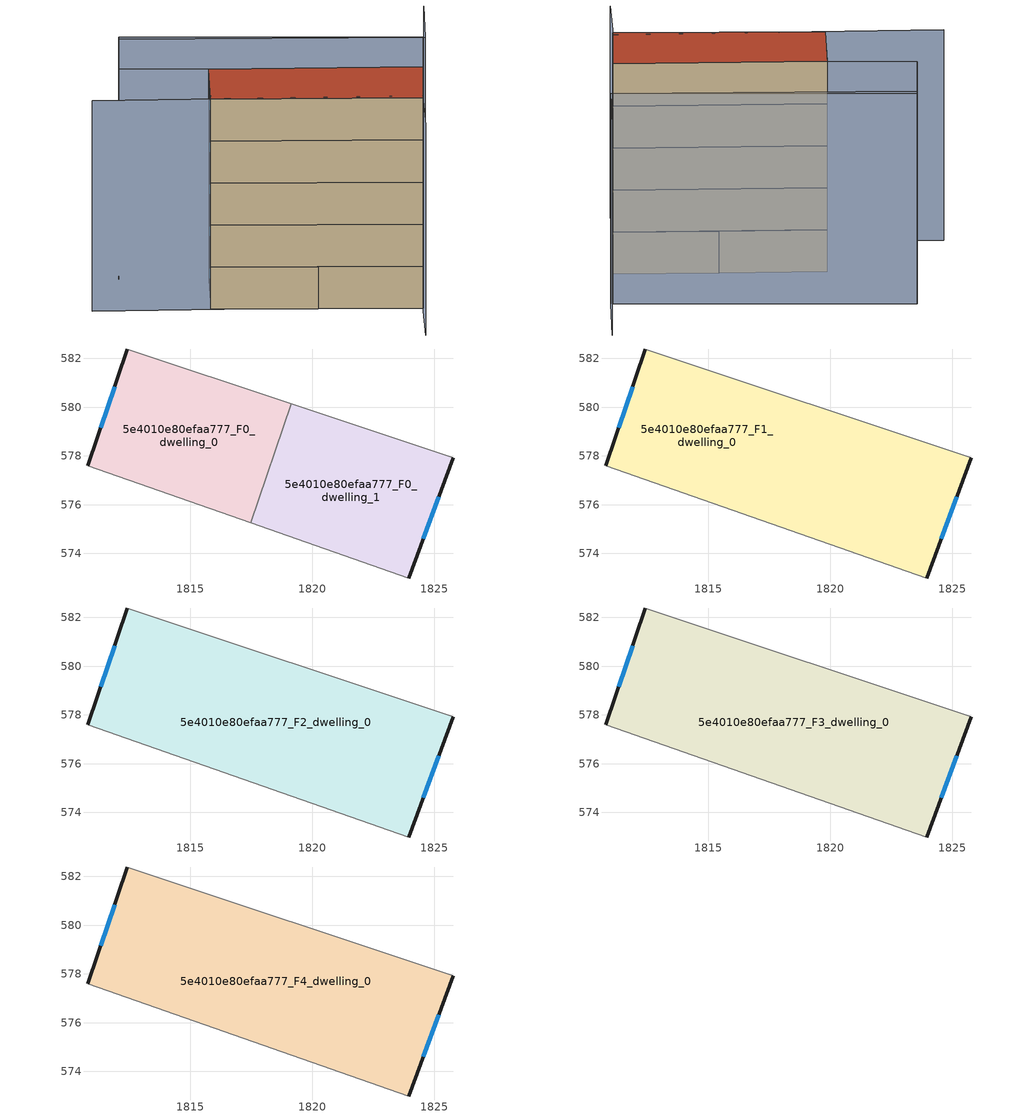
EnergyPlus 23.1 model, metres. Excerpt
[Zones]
5e4010e80efaa777_F0_dwelling_0
 floor ground (EU_floor_Construction): 1819.14,580.15 1817.48,575.26 1810.8,577.6 1812.43,582.38 z0
 wall outside (EU_wall_Construction): 1812.43,582.38 1810.8,577.6 z0:3
 wall adiabatic (EU_wall_Construction): 1810.8,577.6 1817.48,575.26 / 1819.14,580.15 1812.43,582.38 z0:3
 wall to 5e4010e80efaa777_F0_dwelling_1 (EU_wall_Construction): 1817.48,575.26 1819.14,580.15 z0:3
 window (EU_Window_Construction): 1811.9,580.83 1811.33,579.15 z0.97:2.03
5e4010e80efaa777_F0_dwelling_1
 floor ground (EU_floor_Construction): 1825.79,577.93 1823.97,573 1817.48,575.26 1819.14,580.15 z0
 wall outside (EU_wall_Construction): 1823.97,573 1825.79,577.93 z0:3
 wall adiabatic (EU_wall_Construction): 1817.48,575.26 1823.97,573 / 1825.79,577.93 1819.14,580.15 z0:3
 window (EU_Window_Construction): 1824.56,574.6 1825.2,576.33 z0.97:2.03
5e4010e80efaa777_F1_dwelling_0
 floor to 5e4010e80efaa777_F0_dwelling_0 (EU_floor_Construction): 1819.14,580.15 1817.48,575.26 1810.8,577.6 1812.43,582.38 z3
 floor to 5e4010e80efaa777_F0_dwelling_1 (EU_floor_Construction): 1825.79,577.93 1823.97,573 1817.48,575.26 1819.14,580.15 z3
 wall outside (EU_wall_Construction): 1823.97,573 1825.79,577.93 / 1812.43,582.38 1810.8,577.6 z3:6
 wall adiabatic (EU_wall_Construction): 1825.79,577.93 1812.43,582.38 / 1810.8,577.6 1823.97,573 z3:6
 window (EU_Window_Construction): 1824.56,574.6 1825.2,576.33 / 1811.9,580.83 1811.33,579.15 z3.97:5.03
5e4010e80efaa777_F2_dwelling_0
 floor to 5e4010e80efaa777_F1_dwelling_0 (EU_floor_Construction): 1825.79,577.93 1823.97,573 1810.8,577.6 1812.43,582.38 z6
 wall outside (EU_wall_Construction): 1823.97,573 1825.79,577.93 / 1812.43,582.38 1810.8,577.6 z6:9
 wall adiabatic (EU_wall_Construction): 1825.79,577.93 1812.43,582.38 / 1810.8,577.6 1823.97,573 z6:9
 window (EU_Window_Construction): 1824.56,574.6 1825.2,576.33 / 1811.9,580.83 1811.33,579.15 z6.97:8.03
5e4010e80efaa777_F3_dwelling_0
 floor to 5e4010e80efaa777_F2_dwelling_0 (EU_floor_Construction): 1825.79,577.93 1823.97,573 1810.8,577.6 1812.43,582.38 z9
 wall outside (EU_wall_Construction): 1823.97,573 1825.79,577.93 / 1812.43,582.38 1810.8,577.6 z9:12
 wall adiabatic (EU_wall_Construction): 1825.79,577.93 1812.43,582.38 / 1810.8,577.6 1823.97,573 z9:12
 window (EU_Window_Construction): 1824.56,574.6 1825.2,576.33 / 1811.9,580.83 1811.33,579.15 z9.97:11.03
5e4010e80efaa777_F4_dwelling_0
 floor to 5e4010e80efaa777_F3_dwelling_0 (EU_floor_Construction): 1825.79,577.93 1823.97,573 1810.8,577.6 1812.43,582.38 z12
 wall outside (EU_wall_Construction): 1823.97,573 1825.79,577.93 / 1812.43,582.38 1810.8,577.6 z12:15
 wall adiabatic (EU_wall_Construction): 1825.79,577.93 1812.43,582.38 / 1810.8,577.6 1823.97,573 z12:15
 window (EU_Window_Construction): 1824.56,574.6 1825.2,576.33 / 1811.9,580.83 1811.33,579.15 z12.97:14.03
 roof outside (EU_roof_Construction): 1823.97,573 1825.79,577.93 1812.43,582.38 1810.8,577.6 z15
shading: 1803.39,579.99 1824.08,573.33 / 1824.08,573.33 1822.59,568.7 / 1829.34,587.53 1827.62,582.58 / 1827.62,582.58 1808.6,589.17 / 1808.74,589.49 1827.52,582.61 / 1827.52,582.61 1825.66,577.54 / 1825.66,577.54 1806.88,584.42 / 1806.88,584.42 1808.74,589.49 z0:15
[Building]
EU S2 Campaign: North Axis=0; Terrain=City; Solar Distribution=FullExterior
[Site:Location]
Bologna: Latitude=44.5; Longitude=11.25; Time Zone=1; Elevation=37
[SizingPeriod:WeatherFileDays]
AnnualSizingPeriod: Begin Month=1; Begin Day of Month=1; End Month=12; End Day of Month=31; Day of Week for Start Day=Monday; Use Weather File Daylight Saving Period=No; Use Weather File Rain and Snow Indicators=No
[MATERIAL]
EU_InternalMass_Material: Roughness=MediumRough; Thickness=0.1; Conductivity=1; Density=1800; Specific Heat=900; Thermal Absorptance=0.9; Solar Absorptance=0.7; Visible Absorptance=0.7
[MATERIAL:NOMASS] Roughness=MediumRough; Thermal Absorptance=0.9; Solar Absorptance=0.7; Visible Absorptance=0.7
Name | Thermal Resistance
EU_wall_NoMass | 0.779417
EU_roof_NoMass | 0.435466
EU_floor_NoMass | 0.588222
[WINDOWMATERIAL:SIMPLEGLAZINGSYSTEM]
EU_Window_SimpleGlazing: UFactor=5.16242; Solar Heat Gain Coefficient=0.85; Visible Transmittance=0.85
[CONSTRUCTION]
EU_wall_Construction: EU_wall_NoMass
EU_roof_Construction: EU_roof_NoMass
EU_floor_Construction: EU_floor_NoMass
EU_Window_Construction: EU_Window_SimpleGlazing
EU_InternalMass_Construction: EU_InternalMass_Material
[ZONE] Type=1; Multiplier=1; Ceiling Height=autocalculate; Floor Area=autocalculate; Part of Total Floor Area=Yes
Name | Volume
5e4010e80efaa777_F0_dwelling_0 | 108.349
5e4010e80efaa777_F1_dwelling_0 | 216.694
5e4010e80efaa777_F2_dwelling_0; 5e4010e80efaa777_F3_dwelling_0; 5e4010e80efaa777_F4_dwelling_0 | 216.713
5e4010e80efaa777_F0_dwelling_1 | 108.353
[INTERNALMASS] Construction=EU_InternalMass_Construction
Name | Zone or ZoneList | Surface Area
5e4010e80efaa777_F0_dwelling_0_EU_InternalMass | 5e4010e80efaa777_F0_dwelling_0 | 36.1166
5e4010e80efaa777_F0_dwelling_1_EU_InternalMass | 5e4010e80efaa777_F0_dwelling_1 | 36.1177
5e4010e80efaa777_F1_dwelling_0_EU_InternalMass | 5e4010e80efaa777_F1_dwelling_0 | 72.2332
5e4010e80efaa777_F2_dwelling_0_EU_InternalMass | 5e4010e80efaa777_F2_dwelling_0 | 72.2332
5e4010e80efaa777_F3_dwelling_0_EU_InternalMass | 5e4010e80efaa777_F3_dwelling_0 | 72.2332
5e4010e80efaa777_F4_dwelling_0_EU_InternalMass | 5e4010e80efaa777_F4_dwelling_0 | 72.2332
[OTHEREQUIPMENT] Fuel Type=Electricity; Design Level Calculation Method=Watts/Area; Power per Zone Floor Area=1; Fraction Latent=0; Fraction Radiant=0; Fraction Lost=0; Carbon Dioxide Generation Rate=0; EndUse Subcategory=EU_Step8_InternalGains
Name | Zone or ZoneList or Space or SpaceList | Schedule
EU_Step8_InternalGain_5e4010e80efaa777_F0_dwelling_0_f000 | 5e4010e80efaa777_F0_dwelling_0 | EU_Step8_GainSchedule_5e4010e80efaa777_F0_dwelling_0_f000
EU_Step8_InternalGain_5e4010e80efaa777_F0_dwelling_1_f000 | 5e4010e80efaa777_F0_dwelling_1 | EU_Step8_GainSchedule_5e4010e80efaa777_F0_dwelling_1_f000
EU_Step8_InternalGain_5e4010e80efaa777_F1_dwelling_0_f000 | 5e4010e80efaa777_F1_dwelling_0 | EU_Step8_GainSchedule_5e4010e80efaa777_F1_dwelling_0_f000
EU_Step8_InternalGain_5e4010e80efaa777_F2_dwelling_0_f000 | 5e4010e80efaa777_F2_dwelling_0 | EU_Step8_GainSchedule_5e4010e80efaa777_F2_dwelling_0_f000
EU_Step8_InternalGain_5e4010e80efaa777_F3_dwelling_0_f000 | 5e4010e80efaa777_F3_dwelling_0 | EU_Step8_GainSchedule_5e4010e80efaa777_F3_dwelling_0_f000
EU_Step8_InternalGain_5e4010e80efaa777_F4_dwelling_0_f000 | 5e4010e80efaa777_F4_dwelling_0 | EU_Step8_GainSchedule_5e4010e80efaa777_F4_dwelling_0_f000
[ZONEVENTILATION:DESIGNFLOWRATE] Schedule=EU_AlwaysOn; Design Flow Rate Calculation Method=AirChanges/Hour; Air Changes per Hour=0.712058; Ventilation Type=Natural; Fan Pressure Rise=0; Fan Total Efficiency=1; Constant Term Coefficient=1; Temperature Term Coefficient=0; Velocity Term Coefficient=0; Velocity Squared Term Coefficient=0; Minimum Indoor Temperature=-100; Maximum Indoor Temperature=100; Delta Temperature=-100; Minimum Outdoor Temperature=-100; Maximum Outdoor Temperature=100; Maximum Wind Speed=40
Name | Zone or ZoneList or Space or SpaceList
EU_ConstantAir_5e4010e80efaa777_F0_dwelling_0 | 5e4010e80efaa777_F0_dwelling_0
EU_ConstantAir_5e4010e80efaa777_F0_dwelling_1 | 5e4010e80efaa777_F0_dwelling_1
EU_ConstantAir_5e4010e80efaa777_F1_dwelling_0 | 5e4010e80efaa777_F1_dwelling_0
EU_ConstantAir_5e4010e80efaa777_F2_dwelling_0 | 5e4010e80efaa777_F2_dwelling_0
EU_ConstantAir_5e4010e80efaa777_F3_dwelling_0 | 5e4010e80efaa777_F3_dwelling_0
EU_ConstantAir_5e4010e80efaa777_F4_dwelling_0 | 5e4010e80efaa777_F4_dwelling_0
[HVACTEMPLATE:THERMOSTAT] Constant Heating Setpoint=20; Constant Cooling Setpoint=50
EU_HeatOnly_5e4010e80efaa777_F0_dwelling_0; EU_HeatOnly_5e4010e80efaa777_F0_dwelling_1; EU_HeatOnly_5e4010e80efaa777_F1_dwelling_0; EU_HeatOnly_5e4010e80efaa777_F2_dwelling_0; EU_HeatOnly_5e4010e80efaa777_F3_dwelling_0; EU_HeatOnly_5e4010e80efaa777_F4_dwelling_0
[HVACTEMPLATE:ZONE:IDEALLOADSAIRSYSTEM] System Availability Schedule=EU_AlwaysOn; Maximum Heating Supply Air Temperature=50; Minimum Cooling Supply Air Temperature=13; Maximum Heating Supply Air Humidity Ratio=0.0156; Minimum Cooling Supply Air Humidity Ratio=0.0077; Heating Limit=NoLimit; Cooling Limit=NoLimit; Heating Availability Schedule=EU_AlwaysOn; Cooling Availability Schedule=EU_CoolingOff; Dehumidification Control Type=ConstantSensibleHeatRatio; Cooling Sensible Heat Ratio=0.7; Dehumidification Setpoint=60; Humidification Control Type=None; Humidification Setpoint=30; Outdoor Air Method=None; Outdoor Air Flow Rate per Person=0.00944; Outdoor Air Flow Rate per Zone Floor Area=0; Outdoor Air Flow Rate per Zone=0; Demand Controlled Ventilation Type=None; Outdoor Air Economizer Type=NoEconomizer; Heat Recovery Type=None; Sensible Heat Recovery Effectiveness=0.7; Latent Heat Recovery Effectiveness=0.65
Name | Template Thermostat
5e4010e80efaa777_F0_dwelling_0 | EU_HeatOnly_5e4010e80efaa777_F0_dwelling_0
5e4010e80efaa777_F0_dwelling_1 | EU_HeatOnly_5e4010e80efaa777_F0_dwelling_1
5e4010e80efaa777_F1_dwelling_0 | EU_HeatOnly_5e4010e80efaa777_F1_dwelling_0
5e4010e80efaa777_F2_dwelling_0 | EU_HeatOnly_5e4010e80efaa777_F2_dwelling_0
5e4010e80efaa777_F3_dwelling_0 | EU_HeatOnly_5e4010e80efaa777_F3_dwelling_0
5e4010e80efaa777_F4_dwelling_0 | EU_HeatOnly_5e4010e80efaa777_F4_dwelling_0
[SIZING:ZONE] Zone Cooling Design Supply Air Temperature Input Method=SupplyAirTemperature; Zone Cooling Design Supply Air Temperature=13; Zone Heating Design Supply Air Temperature Input Method=SupplyAirTemperature; Zone Heating Design Supply Air Temperature=50; Zone Cooling Design Supply Air Humidity Ratio=0.008; Zone Heating Design Supply Air Humidity Ratio=0.008; Cooling Design Air Flow Method=DesignDay; Cooling Design Air Flow Rate=0; Cooling Minimum Air Flow per Zone Floor Area=0.000762; Cooling Minimum Air Flow=0; Cooling Minimum Air Flow Fraction=0.2; Heating Design Air Flow Method=DesignDay; Heating Design Air Flow Rate=0; Heating Maximum Air Flow per Zone Floor Area=0.002032; Heating Maximum Air Flow=0.141576; Heating Maximum Air Flow Fraction=0.3; Account for Dedicated Outdoor Air System=No; Dedicated Outdoor Air System Control Strategy=NeutralSupplyAir; Dedicated Outdoor Air Low Setpoint Temperature for Design=autosize; Dedicated Outdoor Air High Setpoint Temperature for Design=autosize; Zone Load Sizing Method=Sensible Load Only No Latent Load; Zone Latent Cooling Design Supply Air Humidity Ratio Input Method=HumidityRatioDifference; Zone Cooling Design Supply Air Humidity Ratio Difference=0.005; Zone Latent Heating Design Supply Air Humidity Ratio Input Method=HumidityRatioDifference; Zone Humidification Design Supply Air Humidity Ratio Difference=0.005
5e4010e80efaa777_F0_dwelling_0; 5e4010e80efaa777_F0_dwelling_1; 5e4010e80efaa777_F1_dwelling_0; 5e4010e80efaa777_F2_dwelling_0; 5e4010e80efaa777_F3_dwelling_0; 5e4010e80efaa777_F4_dwelling_0
[SCHEDULE:CONSTANT]
Name | Hourly Value
EU_AlwaysOn | 1
EU_CoolingOff | 0
[SCHEDULE:FILE] Column Number=1; Rows to Skip at Top=0; Number of Hours of Data=8760; Column Separator=Comma; Interpolate to Timestep=No; Minutes per Item=60; Adjust Schedule for Daylight Savings=Yes
Name | File
EU_Step8_GainSchedule_5e4010e80efaa777_F0_dwelling_0_f000 | ../../schedules/5e4010e80efaa777/5e4010e80efaa777_F0_dwelling_0_f000_gain.csv
EU_Step8_GainSchedule_5e4010e80efaa777_F0_dwelling_1_f000 | ../../schedules/5e4010e80efaa777/5e4010e80efaa777_F0_dwelling_1_f000_gain.csv
EU_Step8_GainSchedule_5e4010e80efaa777_F1_dwelling_0_f000 | ../../schedules/5e4010e80efaa777/5e4010e80efaa777_F1_dwelling_0_f000_gain.csv
EU_Step8_GainSchedule_5e4010e80efaa777_F2_dwelling_0_f000 | ../../schedules/5e4010e80efaa777/5e4010e80efaa777_F2_dwelling_0_f000_gain.csv
EU_Step8_GainSchedule_5e4010e80efaa777_F3_dwelling_0_f000 | ../../schedules/5e4010e80efaa777/5e4010e80efaa777_F3_dwelling_0_f000_gain.csv
EU_Step8_GainSchedule_5e4010e80efaa777_F4_dwelling_0_f000 | ../../schedules/5e4010e80efaa777/5e4010e80efaa777_F4_dwelling_0_f000_gain.csv
